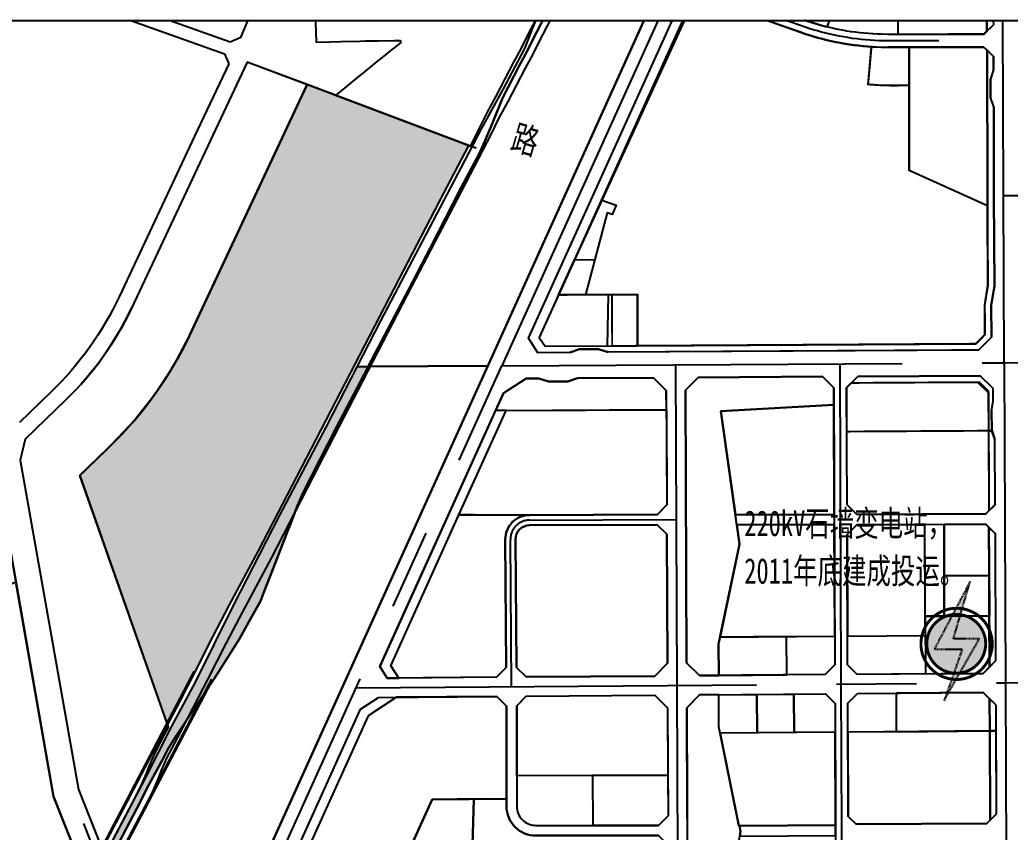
# Model space of a CAD drawing. Header units: inches. Extents: x 10610 to 28805, y 1423 to 10487.
# Drawn here: x 14937 to 16483, y 6149 to 7418 of the extents above; entities that cross this region are included whole.
import ezdxf

# ---------------------------------------------------------------- set-up
doc = ezdxf.new("R2010")
doc.units = ezdxf.units.IN
doc.header["$LTSCALE"] = 10
doc.header["$MEASUREMENT"] = 0
for name, pattern in [('ACAD_ISO05W100', [34, 24, -3, 0.5, -3, 0.5, -3]), ('CENTER', [2, 1.25, -0.25, 0.25, -0.25]), ('DASHED', [0.75, 0.5, -0.25]), ('DASHEDX2', [1.5, 1, -0.5]), ('HIDDENX2', [0.75, 0.5, -0.25])]:
    doc.linetypes.add(name, pattern=pattern)
for name, color, linetype in [('0居住区人口', 7, 'ACAD_ISO05W100'), ('110kV顺源线', 1, 'Continuous'), ('1地块界线', 7, 'DASHEDX2'), ('1轻轨', 7, 'Continuous'), ('1道路中线', 7, 'CENTER'), ('1道路红线', 7, 'Continuous'), ('1道路路名', 7, 'Continuous'), ('B-C2', 220, 'Continuous'), ('B-G12', 102, 'Continuous'), ('B-G22', 122, 'Continuous'), ('B-GE', 80, 'Continuous'), ('B-R21', 51, 'Continuous'), ('B-R22', 21, 'Continuous'), ('B-T1', 175, 'Continuous'), ('B-U', 144, 'Continuous'), ('B-U12', 144, 'Continuous'), ('bo', 1, 'Continuous'), ('Error_Layer', 7, 'Continuous'), ('H-T1', 175, 'Continuous'), ('粘贴', 7, 'Continuous')]:
    doc.layers.add(name, color=color, linetype=linetype)
doc.layers.add('1铁路', color=7, linetype='DASHED', lineweight=9)
doc.styles.add('LY', font='simhei.ttf', dxfattribs={"height": 110})
doc.styles.add('路名', font='simhei.ttf', dxfattribs={"width": 0.8})

# ---------------------------------------------------------------- blocks, each defined once
blk = doc.blocks.new('已建220')
at = {"linetype": 'HIDDENX2'}
blk.add_hatch(color=1, dxfattribs=at).paths.add_polyline_path([(76.1, 348), (-123.7, -29.8), (32.1, -29.8), (-69.1, -317.2), (127.2, 27.8), (-17.4, 27.8)])
h = blk.add_hatch(color=5)
h.paths.add_polyline_path([(127.2, 27.8), (19.1, -162.2, 0.158879), (111, -119.8, 0.009786), (115.6, -115.3, 0.620514), (21.8, 161.8), (-17.4, 27.8)])
h.paths.add_polyline_path([(-14.7, -162.6), (32.1, -29.8), (-123.7, -29.8), (-22.4, 161.7, 0.892238)])
blk.add_lwpolyline([(76.1, 348), (-123.7, -29.8), (32.1, -29.8), (-69.1, -317.2), (127.2, 27.8), (-17.4, 27.8)], close=True, dxfattribs=at)
blk.add_lwpolyline([(141.1, -140.8, 16.3, 16.3, 102.191607), (135.5, -146.2, 16.3, 16.3, 0.009786)], format="xyseb", close=True)
at = {"const_width": 16.3}
blk.add_lwpolyline([(115.6, -115.3, 102.191607), (111, -119.8, 0.009786)], format="xyb", close=True, dxfattribs=at)

msp = doc.modelspace()

# ---------------------------------------------------------------- hatches: boundary and pattern name
at = {"layer": 'H-T1'}
msp.add_hatch(color=8, dxfattribs=at).paths.add_polyline_path([(15528.9, 7013), (15598.9, 7147.3), (15637.8, 7222.1), (15385.6, 7317), (15201.6, 6925.2, -0.091067), (15078.1, 6752.5), (15030.5, 6706.5), (15167.5, 6316.2), (15187, 6353.6), (15210, 6398.6), (15238.2, 6454.1), (15264.3, 6503.9), (15309.5, 6588.6), (15384.1, 6733.3)])
at = {"layer": 'H-T1', "linetype": 'ByBlock'}
msp.add_hatch(color=8, dxfattribs=at).paths.add_polyline_path([(15480.5, 6876.4), (15479.3, 6874.2), (15431.9, 6783), (15379.5, 6680.6), (15370.5, 6659.3), (15358.7, 6629), (15355.3, 6620.3), (15329.8, 6554.4), (15318.6, 6526.6), (15312.4, 6510), (15305.7, 6497.9), (15294.5, 6477.5), (15279.9, 6451.2), (15240.3, 6388.6), (15227.1, 6369), (15180.8, 6299.3), (15167.1, 6277.8), (15163.2, 6268.8), (15135.4, 6218.3), (15125.2, 6196.9), (15085.6, 6121.3), (15076.2, 6103.2), (15071.3, 6115.4), (15076.8, 6126.5), (15132.7, 6233.1), (15173.6, 6313.4), (15210.8, 6383.5), (15270.4, 6503.2), (15342.6, 6644), (15414.8, 6781.8), (15463.6, 6876.3)])

# ---------------------------------------------------------------- linework, layer by layer
at = {"color": 8, "linetype": 'Continuous'}
msp.add_lwpolyline([(15855.5, 6988.7), (15853.6, 6908.7)], dxfattribs=at)
at = {"layer": '0居住区人口', "color": 8}
msp.add_lwpolyline([(16441.7, 7395.7), (16446.7, 7400.7), (16446.7, 7400.7), (16446.7, 7400.7), (16441.7, 7395.7), (16441.7, 7395.7)], close=True, dxfattribs=at)
at = {"layer": '110kV顺源线', "color": 8}
msp.add_line((18880.8, 7416.8), (13834.8, 7416.8), dxfattribs=at)
at = {"layer": '1地块界线', "color": 8, "ltscale": 20, "const_width": 3, "flags": 128}
for points in [[(15291.7, 7352.3), (15649.6, 7217.7)], [(15168.7, 6313), (15030.5, 6706.5)]]:
    msp.add_lwpolyline(points, dxfattribs=at)
msp.add_lwpolyline([(15385.6, 7317), (15201.6, 6925.2, -0.091067), (15078.1, 6752.5), (15030.5, 6706.5)], format="xyb", dxfattribs=at)
at = {"layer": '1轻轨', "color": 8, "ltscale": 200, "flags": 128}
msp.add_lwpolyline([(15764.3, 7416.8), (15760.1, 7408.9), (15752.8, 7394.9), (15734.4, 7358.8), (15725.9, 7342.8), (15698.1, 7289.6), (15684.8, 7264.9), (15672.4, 7239.9), (15665.7, 7227.1), (15618.9, 7137), (15548.9, 7002.6), (15404.1, 6723), (15329.4, 6578.2), (15284.2, 6493.4), (15258.2, 6443.8), (15230, 6388.4), (15207, 6343.3), (15182.9, 6297), (15165.9, 6264.4), (15157.1, 6244), (15152.4, 6231.7), (15144.7, 6214.5), (15134.1, 6192.5), (15094.5, 6116.7)], dxfattribs=at)
at = {"layer": '1道路中线', "color": 8, "ltscale": 50}
for points in [[(15933, 7416.8), (15689.3, 6877.7)], [(16473.7, 6882.4), (16471.6, 7416.8)], [(18372.7, 7156.4), (17372.7, 7149.4), (17133.7, 7147.7), (16842.3, 7145.6), (16472.7, 7143)], [(15689.3, 6877.7), (16473.7, 6882.4), (16473.7, 6882.4)], [(16473.7, 6882.4), (17373.7, 6887.7)], [(16473.7, 6882.4), (16475.7, 6382.3), (16475.7, 6382.3), (16479.6, 5403.1)], [(15210.6, 5818.8), (15689.3, 6877.7)], [(15966.8, 5399.5), (15964.9, 5879.5), (15962.9, 6378.2), (15961, 6879.3)], [(16223.2, 5401.3), (16221.3, 5881.3), (16220.2, 6151.1), (16219.3, 6380.3), (16217.4, 6880.8)], [(15461.7, 6374.2), (16475.7, 6382.3), (17375.7, 6389.5), (17980, 6393.7), (18010.2, 6393.9), (18375.7, 6396.4)], [(15552.5, 5255.5), (15467.2, 5396), (15467.2, 5396), (15110.6, 5983.4), (15108.8, 5986.4), (15107.1, 5989.5), (15105.4, 5992.5), (15103.8, 5995.6), (15102.2, 5998.7), (15100.7, 6001.9), (15099.3, 6005), (15097.9, 6008.2), (15095.7, 6013.3), (15036.5, 6162.3)]]:
    msp.add_lwpolyline(points, dxfattribs=at)
at = {"layer": '1道路中线', "color": 8, "ltscale": 50, "flags": 128}
msp.add_lwpolyline([(18371.7, 7396.4), (17371.7, 7389.4), (16861.6, 7386.2), (16471.8, 7385.7), (16292.1, 7385.5), (16285.2, 7385.6), (16278.2, 7385.7), (16271.2, 7386), (16264.2, 7386.5), (16257.3, 7387), (16250.3, 7387.7), (16243.4, 7388.4), (16236.5, 7389.3), (16229.6, 7390.4), (16222.7, 7391.5), (16215.8, 7392.8), (16209, 7394.2), (16202.1, 7395.7), (16195.4, 7397.3), (16188.6, 7399), (16181.9, 7400.9), (16175.2, 7402.8), (16168.5, 7404.9), (16158.7, 7408.3), (16134.4, 7416.8)], dxfattribs=at)
at = {"layer": '1道路中线', "color": 8, "ltscale": 50}
msp.add_lwpolyline([(15704.3, 6376.1), (15702.7, 6606.3, -0.415109), (15732.5, 6636.5), (15961.9, 6637.4)], format="xyb", dxfattribs=at)
at = {"layer": '1道路红线', "color": 8}
for p, q in [((15111.8, 7416.8), (15256.4, 7365.1)), ((15264.9, 7383.3), (15171.2, 7416.8)), ((15693.2, 6934.8), (15911.1, 7416.8)), ((15730.7, 6920.6), (15955, 7416.8)), ((16155.4, 7398.8), (16104.3, 7416.8)), ((16456.7, 7410.7), (16441.7, 7395.7)), ((16456.7, 7410.7), (16441.7, 7395.7)), ((16456.6, 7416.8), (16456.7, 7410.7)), ((16441.7, 7395.7), (16386.5, 7395.6)), ((15282, 7390.4), (15264.9, 7383.3)), ((15256.4, 7365.1), (15262.8, 7349.6)), ((16441.8, 7375.7), (16386.5, 7375.6)), ((16441.8, 7375.7), (16456.9, 7360.7)), ((16441.8, 7375.7), (16456.9, 7360.7)), ((16456.9, 7340.7), (16456.9, 7360.7)), ((16456.9, 7340.7), (16456.9, 7360.7)), ((16456.9, 7340.7), (16452, 7325.7)), ((16456.9, 7340.7), (16452, 7325.7)), ((16452.1, 7295.7), (16452, 7325.7)), ((16452.1, 7295.7), (16452, 7325.7)), ((16452.1, 7295.7), (16457.2, 7280.7)), ((16452.1, 7295.7), (16457.2, 7280.7)), ((16457.7, 7142.9), (16457.2, 7280.7)), ((16457.7, 7142.9), (16457.2, 7280.7)), ((16458.3, 7002.3), (16457.7, 7142.9)), ((16458.3, 7002.3), (16457.7, 7142.9)), ((16453.4, 6972.2), (16458.3, 7002.3)), ((16453.4, 6972.2), (16458.3, 7002.3)), ((16453.6, 6922.2), (16453.4, 6972.2)), ((16453.6, 6922.2), (16453.4, 6972.2)), ((15213.7, 5874.3), (15693.2, 6934.8)), ((15745.4, 6898), (15730.7, 6920.6)), ((16453.6, 6922.2), (16433.7, 6902.1)), ((16453.6, 6922.2), (16433.7, 6902.1)), ((15795.4, 6898.3), (15745.4, 6898)), ((15795.4, 6898.3), (15810.3, 6903.4)), ((15810.3, 6903.4), (15840.3, 6903.6)), ((15840.3, 6903.6), (15855.4, 6898.7)), ((16433.7, 6902.1), (15855.4, 6898.7)), ((15691.9, 6835), (15727.2, 6857.9)), ((15691.9, 6835), (15727.2, 6857.9)), ((15727.2, 6857.9), (15747.2, 6858)), ((15727.2, 6857.9), (15747.2, 6858)), ((15747.2, 6858), (15762.3, 6853.1)), ((15747.2, 6858), (15762.3, 6853.1)), ((15762.3, 6853.1), (15792.3, 6853.3)), ((15762.3, 6853.1), (15792.3, 6853.3)), ((15792.3, 6853.3), (15807.2, 6858.4)), ((15792.3, 6853.3), (15807.2, 6858.4)), ((15807.2, 6858.4), (15926, 6859.1)), ((15807.2, 6858.4), (15926, 6859.1)), ((15926, 6859.1), (15946.1, 6839.2)), ((15926, 6859.1), (15946.1, 6839.2)), ((15976.1, 6839.4), (15996, 6859.5)), ((15976.1, 6839.4), (15996, 6859.5)), ((15996, 6859.5), (16189.9, 6860.7)), ((15996, 6859.5), (16189.9, 6860.7)), ((16189.9, 6860.7), (16207.5, 6843.3)), ((16189.9, 6860.7), (16207.5, 6843.3)), ((16227.5, 6843.4), (16244.9, 6861)), ((16244.9, 6861), (16436.3, 6862.1)), ((16436.3, 6862.1), (16244.9, 6861)), ((16456.4, 6842.3), (16436.3, 6862.1)), ((15498.8, 6407.7), (15691.9, 6835)), ((15498.8, 6407.7), (15691.9, 6835)), ((15946.1, 6839.2), (15946.8, 6660.1)), ((15977.8, 6413.3), (15976.1, 6839.4)), ((15977.8, 6413.3), (15976.1, 6839.4)), ((16207.5, 6843.3), (16209.2, 6410.2)), ((16207.5, 6843.3), (16209.2, 6410.2)), ((16228.2, 6660.4), (16227.5, 6843.4)), ((16456.5, 6822.3), (16456.4, 6842.3)), ((15008.7, 6824.4), (14945.1, 6763)), ((16454, 6807.2), (16456.5, 6822.3)), ((16454, 6807.2), (16454.2, 6777.2)), ((16454.2, 6777.2), (16454, 6807.2)), ((16454.2, 6777.2), (16459.2, 6762.3)), ((14945.1, 6763), (14937.4, 6730.3)), ((16459.6, 6660.9), (16459.2, 6762.3)), ((14903.7, 6690.7), (14989.4, 6204.5)), ((15932.1, 6645.3), (15947, 6660.3)), ((16243.4, 6645.3), (16228.2, 6660.4)), ((16444.8, 6646.1), (16459.8, 6661.1)), ((16243.4, 6645.3), (16444.8, 6646.1)), ((16243.5, 6629.3), (16228.6, 6614.2)), ((16243.5, 6629.3), (16444.9, 6630.1)), ((16444.9, 6630.1), (16460, 6615.1)), ((15947, 6614.4), (15947.8, 6413.1)), ((16229.2, 6410.3), (16228.6, 6614.2)), ((16460.6, 6417.2), (16460, 6615.1)), ((16440.7, 6397), (16460.6, 6417.2)), ((15510.5, 6389.6), (15498.8, 6407.7)), ((15510.5, 6389.6), (15498.8, 6407.7)), ((15727.2, 6391.4), (15712.1, 6406.3)), ((15947.8, 6413.1), (15927.9, 6392.9)), ((15947.8, 6413.1), (15927.9, 6392.9)), ((15997.9, 6393.5), (15977.8, 6413.3)), ((15997.9, 6393.5), (15977.8, 6413.3)), ((16209.2, 6410.2), (16194.3, 6395.1)), ((16209.2, 6410.2), (16194.3, 6395.1)), ((16244.3, 6395.5), (16229.2, 6410.3)), ((15681.2, 6391), (15510.5, 6389.6)), ((15927.9, 6392.9), (15727.2, 6391.4)), ((16194.3, 6395.1), (15997.9, 6393.5)), ((16194.3, 6395.1), (15997.9, 6393.5)), ((16440.7, 6397), (16244.3, 6395.5)), ((15468.7, 6341.1), (15496.9, 6359.5)), ((15496.9, 6359.5), (15681.4, 6361)), ((15727.5, 6361.3), (15712.5, 6346.1)), ((15727.5, 6361.3), (15928, 6362.9)), ((15928, 6362.9), (15948.1, 6343.1)), ((15978.1, 6343.3), (15998, 6363.5)), ((15978.1, 6343.3), (15998, 6363.5)), ((15998, 6363.5), (16194.4, 6365.1)), ((15998, 6363.5), (16194.4, 6365.1)), ((16194.4, 6365.1), (16209.5, 6350.2)), ((16194.4, 6365.1), (16209.5, 6350.2)), ((16229.5, 6350.3), (16244.4, 6365.5)), ((16229.5, 6350.3), (16244.4, 6365.5)), ((16244.4, 6365.5), (16440.8, 6367)), ((16244.4, 6365.5), (16440.8, 6367)), ((16460.9, 6347.2), (16440.8, 6367)), ((16460.9, 6347.2), (16440.8, 6367)), ((15328.4, 6030.9), (15468.7, 6341.1)), ((15948.1, 6343.1), (15948.8, 6174.5)), ((15978.8, 6174.4), (15978.1, 6343.3)), ((15979.8, 5914.6), (15978.1, 6343.3)), ((16209.5, 6350.2), (16210.2, 6173.5)), ((16209.5, 6350.2), (16211.2, 5911.2)), ((16230.2, 6173.6), (16229.5, 6350.3)), ((16230.2, 6173.6), (16229.5, 6350.3)), ((16461.5, 6177.8), (16460.9, 6347.2)), ((16461.5, 6177.8), (16460.9, 6347.2)), ((14989.4, 6204.5), (15040.2, 6076.6)), ((15933.8, 6159.5), (15948.8, 6174.5)), ((16242.7, 6161.2), (16230.2, 6173.6)), ((16242.7, 6161.2), (16230.2, 6173.6)), ((16446.6, 6162.7), (16461.5, 6177.8)), ((16446.6, 6162.7), (16461.5, 6177.8)), ((16446.6, 6162.7), (16242.7, 6161.2)), ((16446.6, 6162.7), (16242.7, 6161.2))]:
    msp.add_line(p, q, dxfattribs=at)
for points in [[(15282, 7390.4), (15292.6, 7416.8)], [(16292.1, 7395.5), (16282, 7395.6), (16275.2, 7395.9), (16268.4, 7396.2), (16261.6, 7396.7), (16254.9, 7397.2), (16248.1, 7398), (16241.3, 7398.8), (16234.6, 7399.7), (16227.9, 7400.8), (16221.2, 7401.9), (16214.5, 7403.2), (16207.8, 7404.6), (16201.2, 7406.1), (16194.6, 7407.8), (16188, 7409.5), (16181.5, 7411.4), (16174.9, 7413.4), (16168.5, 7415.5), (16162, 7417.7)], [(16155.4, 7398.8), (16162.2, 7396.5), (16169, 7394.3), (16175.8, 7392.2), (16182.7, 7390.3), (16189.6, 7388.4), (16196.5, 7386.7), (16203.5, 7385.1), (16210.5, 7383.6), (16217.6, 7382.3), (16224.6, 7381), (16231.7, 7379.9), (16238.8, 7378.9), (16245.9, 7378.1), (16253, 7377.3), (16260.1, 7376.7), (16267.2, 7376.2), (16274.4, 7375.9), (16281.5, 7375.6), (16292.1, 7375.5)], [(16441.7, 7395.7), (16386.5, 7395.6), (16292.1, 7395.5)], [(16441.8, 7375.7), (16386.5, 7375.6), (16292.1, 7375.5)], [(15932, 6629.3), (15947, 6614.4)], [(15696.1, 6406.1), (15681.2, 6391)], [(15696.5, 6346), (15681.4, 6361)], [(15948.1, 6343.1), (15948.8, 6174.5)]]:
    msp.add_lwpolyline(points, dxfattribs=at)
for points in [[(15262.8, 7349.6), (15228.7, 7277), (15209.6, 7236.3), (15092.4, 6986.6, -0.091067), (14984.7, 6836), (14936, 6789)], [(14937.4, 6730.3), (15028.1, 6215.4), (15106.1, 6019, 0.041823), (15119.9, 5991.4), (15191.6, 5873.3)], [(15696.1, 6406.1), (15694.7, 6606.2, -0.415109), (15732.5, 6644.5), (15932.1, 6645.3)], [(15712.1, 6406.3), (15710.7, 6606.4, -0.415109), (15732.6, 6628.5), (15932, 6629.3)], [(15696.5, 6346.1), (15696.5, 6189.5, 0.414214), (15742.5, 6143.5), (15933.7, 6143.5)], [(15712.5, 6346.1), (15712.5, 6189.5, 0.414214), (15742.5, 6159.5), (15933.8, 6159.5)]]:
    msp.add_lwpolyline(points, format="xyb", dxfattribs=at)
msp.add_arc((14669.8, 7175), 487.5, 314.0261, 334.8398, dxfattribs=at)
at = {"layer": '1铁路', "color": 8, "linetype": 'Continuous', "const_width": 5}
for points in [[(14132.9, 4314.6), (14254.8, 4550.9), (14254.8, 4550.9), (14430.7, 4890.2), (14489.3, 5003.2), (14669.5, 5340.3), (14725.4, 5458.4), (14894.7, 5798.4), (14925.4, 5858.5), (15010.3, 6019.9), (15101.3, 6192.9), (15126.2, 6240.5), (15209.6, 6400.1)], [(14132.9, 4314.6), (14254.8, 4550.9), (14254.8, 4550.9), (14430.7, 4890.2), (14489.3, 5003.2), (14669.5, 5340.3), (14725.4, 5458.4), (14894.7, 5798.4), (14925.4, 5858.5), (15010.3, 6019.9), (15101.3, 6192.9), (15126.2, 6240.5), (15209.6, 6400.1)], [(14132.9, 4314.6), (14254.8, 4550.9), (14254.8, 4550.9), (14430.7, 4890.2), (14489.3, 5003.2), (14669.5, 5340.3), (14725.4, 5458.4), (14894.7, 5798.4), (14925.4, 5858.5), (15010.3, 6019.9), (15101.3, 6192.9), (15126.2, 6240.5), (15209.6, 6400.1)], [(14132.9, 4314.6), (14254.8, 4550.9), (14254.8, 4550.9), (14430.7, 4890.2), (14489.3, 5003.2), (14669.5, 5340.3), (14725.4, 5458.4), (14894.7, 5798.4), (14925.4, 5858.5), (15010.3, 6019.9), (15101.3, 6192.9), (15126.2, 6240.5), (15209.6, 6400.1)], [(15237, 6387.7), (15152.7, 6226.6), (15127.8, 6178.9), (15036.8, 6006), (14952, 5844.7), (14921.4, 5784.8), (14808, 5562.8), (14695.8, 5326), (14574.7, 5102.4), (14457.3, 4876.4), (14353.7, 4677), (14316.8, 4605.5), (14197.6, 4374.4), (14159.6, 4300.8)], [(15237, 6387.7), (15152.7, 6226.6), (15127.8, 6178.9), (15036.8, 6006), (14952, 5844.7), (14921.4, 5784.8), (14808, 5562.8), (14695.8, 5326), (14574.7, 5102.4), (14457.3, 4876.4), (14353.7, 4677), (14316.8, 4605.5), (14197.6, 4374.4), (14159.6, 4300.8)], [(15237, 6387.7), (15152.7, 6226.6), (15127.8, 6178.9), (15036.8, 6006), (14952, 5844.7), (14921.4, 5784.8), (14808, 5562.8), (14695.8, 5326), (14574.7, 5102.4), (14457.3, 4876.4), (14353.7, 4677), (14316.8, 4605.5), (14197.6, 4374.4), (14159.6, 4300.8)], [(15237, 6387.7), (15152.7, 6226.6), (15127.8, 6178.9), (15036.8, 6006), (14952, 5844.7), (14921.4, 5784.8), (14808, 5562.8), (14695.8, 5326), (14574.7, 5102.4), (14457.3, 4876.4), (14353.7, 4677), (14316.8, 4605.5), (14197.6, 4374.4), (14159.6, 4300.8)]]:
    msp.add_lwpolyline(points, dxfattribs=at)
at = {"layer": 'B-C2', "color": 8}
msp.add_lwpolyline([(15696.5, 6346), (15681.4, 6360.9), (15524.7, 6359.7), (15480.5, 6330.9), (15342.1, 6024.7), (15287.9, 5904.8), (15346.2, 5905.2), (15346.2, 5900.2), (15445.2, 5900.9), (15580.5, 6200.2), (15696.5, 6201.1)], close=True, dxfattribs=at)
at = {"layer": 'B-G12', "color": 8}
for points in [[(15973.8, 7416.8), (15802.6, 7043.3), (15747.7, 6921.9), (15756.7, 6908.1), (15861.6, 6908.7), (16429.5, 6912.1), (16443.6, 6926.3), (16443.4, 6973), (16448.3, 7003), (16447.8, 7127.7), (16447.7, 7142.9), (16446.8, 7370.7), (16456.9, 7360.7), (16456.9, 7340.7), (16452, 7325.7), (16452.1, 7295.7), (16457.2, 7280.7), (16457.7, 7142.9), (16458.3, 7002.3), (16453.4, 6972.2), (16453.6, 6922.2), (16433.7, 6902.1), (16391.5, 6901.9), (15855.4, 6898.7), (15840.3, 6903.6), (15810.3, 6903.4), (15795.4, 6898.3), (15745.4, 6898), (15730.7, 6920.6), (15955, 7416.8)], [(16456.6, 7416.8), (16456.7, 7410.7), (16446.7, 7400.7), (16446.6, 7416.8)]]:
    msp.add_lwpolyline(points, dxfattribs=at)
msp.add_lwpolyline([(15030.5, 6706.5), (15078.1, 6752.5, 0.091067), (15201.6, 6925.2), (15385.6, 7317), (15291.7, 7352.3), (15111.1, 6967.7, -0.091067), (15008.7, 6824.4), (14945.1, 6763), (14937.4, 6730.3), (15028.1, 6215.4), (15069.3, 6111.7), (15076.7, 6125.9), (15116.2, 6201.4), (15126.6, 6222.9), (15133.9, 6239.4), (15138.6, 6251.5), (15147.8, 6273), (15165.1, 6306.3), (15168.7, 6313)], format="xyb", close=True, dxfattribs=at)
for points in [[(15946.1, 6839.2), (15926, 6859.1), (15807.2, 6858.4), (15792.3, 6853.3), (15762.3, 6853.1), (15747.2, 6858), (15727.2, 6857.9), (15691.9, 6835), (15679.6, 6807.6), (15946.2, 6809.2)], [(16031.4, 6806.6), (16207.6, 6816.5), (16207.5, 6843.3), (16189.9, 6860.7), (15996, 6859.5), (15976.1, 6839.4), (15977.8, 6413.3), (15997.9, 6393.5), (16027.9, 6393.7), (16027.7, 6443.3), (16060.5, 6598.8)], [(16235, 6850.9), (16432.2, 6852.1), (16448.9, 6835.6), (16449.2, 6776.2), (16454.5, 6776.2), (16454.2, 6777.2), (16454, 6807.2), (16456.5, 6822.3), (16456.4, 6842.3), (16436.3, 6862.1), (16244.9, 6861)], [(15615.5, 6629.6), (15622.3, 6644.6), (15696.1, 6807.7), (15679.6, 6807.6), (15498.8, 6407.7), (15510.5, 6389.6), (15528.3, 6389.8), (15515.8, 6409)], [(16449.7, 6650.9), (16459.6, 6660.9), (16459.2, 6762.3), (16454.5, 6776.2), (16449.2, 6776.2)], [(16056.3, 6629.1), (16054, 6645.2), (16208.3, 6645.3), (16208.4, 6629.3)], [(16450.6, 6407), (16450.6, 6407), (16450.6, 6407), (16460.6, 6417.2), (16460, 6615.1), (16449.8, 6625.2), (16450.6, 6421.3), (16450.6, 6407)], [(15524.7, 6359.7), (15480.5, 6330.9), (15342.1, 6024.7), (15287.9, 5904.8), (15274.3, 5874.7), (15257.8, 5874.5), (15328.4, 6030.9), (15468.7, 6341.1), (15496.9, 6359.5)], [(16062, 6150.6), (16060.4, 6158.6), (16059.4, 6158.6), (16028.2, 6313.5), (16028, 6363.7), (15998, 6363.5), (15978.1, 6343.3), (15979.8, 5914.6), (15999.9, 5894.8), (16029.9, 5895), (16029.7, 5925.4)], [(16460.9, 6347.2), (16450.8, 6357.1), (16451, 6307.1), (16461, 6307.2)], [(16461, 6307.2), (16451, 6307.1), (16451.6, 6167.7), (16461.5, 6177.8)], [(16210.2, 6159.7), (16060.4, 6158.6), (16062, 6150.6), (16060.9, 6142.6), (16210.3, 6143.7)]]:
    msp.add_lwpolyline(points, close=True, dxfattribs=at)
at = {"layer": 'B-G22', "color": 8}
for points in [[(15911.1, 7416.8), (15667.3, 6877.5), (15480.5, 6876.4), (15543.3, 6996.2), (15578.1, 7062.4), (15612.3, 7129.5), (15621.6, 7148.6), (15649.6, 7200.8), (15656.4, 7214.8), (15662.8, 7228.8), (15674, 7255.5), (15690.2, 7295.9), (15717.1, 7347.5), (15725.5, 7363.4), (15743.9, 7399.5), (15751.2, 7413.6), (15752.9, 7416.8)], [(15085.6, 6121.3), (15125.2, 6196.9), (15135.4, 6218.3), (15163.2, 6268.8), (15167.1, 6277.8), (15180.8, 6299.3), (15227.1, 6369), (15240.3, 6388.6), (15279.9, 6451.2), (15294.5, 6477.5), (15305.7, 6497.9), (15312.4, 6510), (15318.6, 6526.6), (15329.8, 6554.4), (15355.3, 6620.3), (15358.7, 6629), (15370.5, 6659.3), (15379.5, 6680.6), (15431.9, 6783), (15479.3, 6874.2), (15480.5, 6876.4), (15667.3, 6877.5), (15213.7, 5874.3)]]:
    msp.add_lwpolyline(points, dxfattribs=at)
at = {"layer": 'B-GE', "color": 8}
msp.add_lwpolyline([(15398.5, 7416.8), (15399, 7396.1), (15399.2, 7387.1), (15399.4, 7383.6), (15421.3, 7384), (15437.9, 7384.4), (15467.7, 7385), (15476.5, 7385.2), (15496.9, 7385.4), (15521.1, 7385.8), (15530.8, 7386.1), (15531.8, 7382.8), (15522.6, 7375.7), (15517.6, 7372), (15514.3, 7369.3), (15502.9, 7359.9), (15493.6, 7352.4), (15472.1, 7334.9), (15468.3, 7331.8), (15453.7, 7319.9), (15444, 7312), (15432.5, 7302.6), (15429.7, 7300.4), (15637.8, 7222.1), (15640.1, 7221.1), (15648, 7236.3), (15654.5, 7248.9), (15667, 7274.1), (15680.5, 7299), (15708.2, 7352.1), (15716.7, 7368), (15735, 7404), (15741.6, 7416.8)], dxfattribs=at)
for points in [[(14990.9, 5959.5), (15044.9, 6064.7), (14989.4, 6204.5), (14903.7, 6690.7), (14881.4, 6698), (14595.6, 6421.7), (14596.7, 6421, -0.180931), (14643.6, 6353.7), (14656, 6304.9), (14693.6, 6278.2, -0.373301), (14786.1, 5896.1), (14571.5, 5480.7), (14707.2, 5402.3), (14790.7, 5569.7)], [(14989.4, 6204.5), (14930.3, 6539.8), (14616.4, 6403.8, -0.123646), (14643.6, 6353.7), (14656, 6304.9), (14693.6, 6278.2, -0.373301), (14786.1, 5896.1), (14571.5, 5480.7), (14707.2, 5402.3), (14790.7, 5569.7), (14990.9, 5959.5), (15044.9, 6064.7)]]:
    msp.add_lwpolyline(points, format="xyb", close=True, dxfattribs=at)
at = {"layer": 'B-R21', "color": 8}
for points in [[(15973.8, 7416.8), (15845.3, 7136.4), (15867.6, 7128.6), (15861.6, 7113.9), (15853.6, 7116.9), (15819.7, 6988.4), (15901.3, 6988.9), (15901, 6908.9), (16429.5, 6912.1), (16443.6, 6926.3), (16443.4, 6973), (16448.3, 7003), (16447.8, 7127.7), (16325.4, 7183), (16325.4, 7316), (16310.3, 7315.6), (16302.1, 7315.5), (16293.9, 7315.6), (16285.7, 7315.9), (16277.5, 7316.2), (16269.4, 7316.8), (16261.2, 7317.4), (16266.5, 7376.3), (16260.1, 7376.7), (16253, 7377.3), (16245.9, 7378.1), (16238.8, 7378.9), (16231.7, 7379.9), (16224.6, 7381), (16217.6, 7382.3), (16210.5, 7383.6), (16203.5, 7385.1), (16196.5, 7386.7), (16189.6, 7388.4), (16182.7, 7390.3), (16175.8, 7392.2), (16165.6, 7395.4), (16104.6, 7416.8)], [(16164.9, 7416.8), (16197.1, 7407.1), (16200.9, 7416.8)], [(16307.6, 7416.8), (16307.6, 7395.5), (16441.7, 7395.7), (16446.7, 7400.7), (16446.6, 7416.8)], [(15615.5, 6629.6), (15615.5, 6629.6), (15696.1, 6807.7)], [(15515.8, 6409), (15615.5, 6629.6)], [(15515.8, 6409), (15528.3, 6389.8)]]:
    msp.add_lwpolyline(points, dxfattribs=at)
for points in [[(15777.8, 6988.4), (15747.7, 6921.9), (15756.7, 6908.1), (15901, 6908.9), (15901.3, 6988.9), (15819.7, 6988.4)], [(16243.4, 6645.3), (16228.2, 6660.4), (16227.5, 6843.4), (16235, 6850.9), (16432.2, 6852.1), (16448.9, 6835.6), (16449.7, 6650.9), (16444.8, 6646.1)], [(15622.3, 6644.6), (15696.1, 6807.7), (15946.2, 6808.8), (15947, 6660.3), (15932.1, 6645.3), (15732.5, 6644.5), (15646.7, 6644.6)], [(16208.3, 6645.3), (16207.6, 6816.5), (16031.4, 6806.6), (16054, 6645.2)], [(16030, 6453.7), (16209, 6455.2), (16208.4, 6629.3), (16056.3, 6629.1), (16060.5, 6598.8), (16058.9, 6591.1)], [(16349.7, 6629.8), (16243.5, 6629.3), (16228.6, 6614.2), (16229.1, 6455.3), (16350.6, 6456.4), (16350.3, 6486.3), (16350.1, 6531.5)], [(16210.2, 6159.7), (16209.6, 6305.2), (16030.2, 6303.7), (16059.4, 6158.6)], [(15658.3, 6200.8), (15580.5, 6200.2), (15445.2, 5900.9), (15638.3, 5902.2), (15638.5, 5951.1), (15645.6, 6200.7)]]:
    msp.add_lwpolyline(points, close=True, dxfattribs=at)
for points in [[(15515.8, 6409), (15622.3, 6644.6), (15732.5, 6644.5, 0.415109), (15694.7, 6606.2), (15696.1, 6406.1), (15681.2, 6391), (15528.3, 6389.8)], [(15696.5, 6189.5), (15696.5, 6201.1), (15645.6, 6200.7), (15638.5, 5951.1), (15638.3, 5902.2), (15939.8, 5904.3), (15949.8, 5914.4), (15948.7, 6128.6), (15933.7, 6143.5), (15742.5, 6143.5, -0.414214)]]:
    msp.add_lwpolyline(points, format="xyb", close=True, dxfattribs=at)
at = {"layer": 'B-R22', "color": 8}
msp.add_lwpolyline([(16307.6, 7416.8), (16307.6, 7395.5), (16292.1, 7395.5), (16282, 7395.6), (16275.2, 7395.9), (16268.4, 7396.2), (16261.6, 7396.7), (16254.9, 7397.2), (16248.1, 7398), (16241.3, 7398.8), (16234.6, 7399.7), (16227.9, 7400.8), (16221.2, 7401.9), (16214.5, 7403.2), (16207.8, 7404.6), (16201.2, 7406.1), (16197.1, 7407.2), (16200.9, 7416.8)], dxfattribs=at)
for points in [[(16325.4, 7375.5), (16325.4, 7316), (16310.3, 7315.6), (16302.1, 7315.5), (16293.9, 7315.6), (16285.7, 7315.9), (16277.5, 7316.2), (16269.4, 7316.8), (16261.2, 7317.4), (16266.5, 7376.3), (16267.2, 7376.2), (16274.4, 7375.9), (16281.5, 7375.6), (16292.1, 7375.5)], [(16441.8, 7375.7), (16446.8, 7370.7), (16447.7, 7142.9), (16447.8, 7127.7), (16325.4, 7183), (16325.4, 7316), (16325.4, 7375.5), (16386.5, 7375.6)], [(16030, 6453.7), (16027.7, 6443.3), (16027.9, 6393.7), (16134, 6394.6), (16133.6, 6454.6)], [(16134, 6394.6), (16133.6, 6454.6), (16209, 6455.2), (16209.2, 6410.2), (16194.3, 6395.1)], [(16229.2, 6410.3), (16229.1, 6455.3), (16350.6, 6456.3), (16351, 6396.3), (16244.3, 6395.5)], [(15712.5, 6237.2), (15712.5, 6346.1), (15727.4, 6361.3), (15928, 6362.9), (15948.1, 6343.1), (15948.5, 6238.2)], [(16030.2, 6303.7), (16028.2, 6313.5), (16028, 6363.7), (16087.4, 6364.2), (16087.9, 6304.2)], [(16145.1, 6364.7), (16145.6, 6304.7), (16087.9, 6304.2), (16087.4, 6364.2)], [(16145.1, 6364.7), (16194.4, 6365.1), (16209.5, 6350.2), (16209.6, 6305.2), (16145.6, 6304.7)], [(16244.4, 6365.5), (16304.8, 6365.9), (16305.1, 6305.9), (16229.6, 6305.3), (16229.5, 6350.3)], [(16451, 6307.1), (16450.8, 6357.1), (16440.8, 6367), (16304.8, 6365.9), (16305.1, 6305.9)], [(15948.5, 6238.2), (15948.8, 6174.5), (15933.8, 6159.5), (15832, 6159.4), (15831.6, 6237.7)]]:
    msp.add_lwpolyline(points, close=True, dxfattribs=at)
for points in [[(15947, 6614.4), (15932, 6629.3), (15732.6, 6628.5, 0.415109), (15710.7, 6606.4), (15712.1, 6406.3), (15727.2, 6391.4), (15927.9, 6392.9), (15947.8, 6413.1)], [(15831.6, 6237.7), (15712.5, 6237.2), (15712.5, 6189.5, 0.414214), (15742.5, 6159.5), (15832, 6159.5)]]:
    msp.add_lwpolyline(points, format="xyb", close=True, dxfattribs=at)
at = {"layer": 'B-T1', "color": 8}
for points in [[(15752.9, 7416.8), (15751.2, 7413.6), (15743.9, 7399.5), (15725.5, 7363.4), (15717.1, 7347.5), (15690.2, 7295.9), (15674, 7255.5), (15662.8, 7228.8), (15656.4, 7214.8), (15649.6, 7200.8), (15621.6, 7148.6), (15612.3, 7129.5), (15578.1, 7062.4), (15543.3, 6996.2), (15480.5, 6876.4), (15463.6, 6876.3), (15500.5, 6947.8), (15625.6, 7186.9), (15657.6, 7247.9), (15691.1, 7309.6), (15725.3, 7373.7), (15738, 7406.6), (15742.4, 7416.8)], [(15076.8, 6126.5), (15132.7, 6233.1), (15173.6, 6313.4), (15210.8, 6383.5), (15270.4, 6503.2), (15342.6, 6644), (15414.8, 6781.8), (15463.6, 6876.3), (15480.5, 6876.4), (15479.3, 6874.2), (15431.9, 6783), (15379.5, 6680.6), (15370.5, 6659.3), (15358.7, 6629), (15355.3, 6620.3), (15329.8, 6554.4), (15318.6, 6526.6), (15312.4, 6510), (15305.7, 6497.9), (15294.5, 6477.5), (15279.9, 6451.2), (15240.3, 6388.6), (15227.1, 6369), (15180.8, 6299.3), (15167.1, 6277.8), (15163.2, 6268.8), (15135.4, 6218.3), (15125.2, 6196.9), (15085.6, 6121.3)]]:
    msp.add_lwpolyline(points, dxfattribs=at)
msp.add_lwpolyline([(15528.9, 7013), (15598.9, 7147.3), (15637.8, 7222.1), (15385.6, 7317), (15201.6, 6925.2, -0.091067), (15078.1, 6752.5), (15030.5, 6706.5), (15167.5, 6316.2), (15187, 6353.6), (15210, 6398.6), (15238.2, 6454.1), (15264.3, 6503.9), (15309.5, 6588.6), (15384.1, 6733.3)], format="xyb", close=True, dxfattribs=at)
at = {"layer": 'B-U', "color": 8}
msp.add_lwpolyline([(16350.3, 6486.3), (16349.7, 6629.7), (16444.9, 6630.1), (16449.8, 6625.2), (16450, 6566.9), (16450.6, 6487.1)], close=True, dxfattribs=at)
at = {"layer": 'B-U12', "color": 8}
msp.add_lwpolyline([(16450.3, 6487.1), (16350.3, 6486.3), (16351, 6396.3), (16440.7, 6397), (16450.6, 6407.1)], close=True, dxfattribs=at)
at = {"layer": 'bo', "color": 8, "const_width": 3, "flags": 128}
for points in [[(16104.3, 7416.8), (16155.4, 7398.8), (16155.4, 7398.8), (16162.2, 7396.5), (16162.2, 7396.5), (16169, 7394.3), (16169, 7394.3), (16175.8, 7392.2), (16175.8, 7392.2), (16182.7, 7390.3), (16182.7, 7390.3), (16189.6, 7388.4), (16189.6, 7388.4), (16196.5, 7386.7), (16196.5, 7386.7), (16203.5, 7385.1), (16203.5, 7385.1), (16210.5, 7383.6), (16210.5, 7383.6), (16217.6, 7382.3), (16217.6, 7382.3), (16224.6, 7381), (16224.6, 7381), (16231.7, 7379.9), (16231.7, 7379.9), (16238.8, 7378.9), (16238.8, 7378.9), (16245.9, 7378.1), (16245.9, 7378.1), (16253, 7377.3), (16253, 7377.3), (16260.1, 7376.7), (16260.1, 7376.7), (16266.5, 7376.3), (16266.5, 7376.3), (16261.2, 7317.4), (16261.2, 7317.4), (16269.4, 7316.8), (16269.4, 7316.8), (16277.5, 7316.2), (16277.5, 7316.2), (16285.7, 7315.9), (16285.7, 7315.9), (16293.9, 7315.6), (16293.9, 7315.6), (16302.1, 7315.5), (16302.1, 7315.5), (16310.3, 7315.6), (16310.3, 7315.6), (16325.4, 7316), (16325.4, 7316), (16325.4, 7183), (16325.4, 7183), (16447.8, 7127.7), (16447.8, 7127.7), (16448.3, 7003), (16448.3, 7003), (16443.4, 6973), (16443.4, 6973), (16443.6, 6926.3), (16443.6, 6926.3), (16429.5, 6912.1), (16429.5, 6912.1), (15861.6, 6908.7), (15861.6, 6908.7), (15861.1, 6988.9), (15861.1, 6988.9), (15777.8, 6988.4), (15777.8, 6988.4), (15971.4, 7416.8)], [(16307.6, 7416.8), (16307.6, 7395.5), (16441.7, 7395.7), (16446.7, 7400.7), (16446.6, 7416.8)]]:
    msp.add_lwpolyline(points, dxfattribs=at)
msp.add_lwpolyline([(16164.5, 7416.8, 0.021816), (16197.1, 7407.1), (16200.9, 7416.8)], format="xyb", dxfattribs=at)
msp.add_lwpolyline([(16227.8, 6774.9), (16227.5, 6843.4), (16235, 6850.9), (16434.8, 6852.1), (16448.9, 6838.2), (16449.2, 6776.2)], close=True, dxfattribs=at)
at = {"layer": 'Error_Layer', "color": 8}
for points in [[(15398.5, 7416.8), (15399, 7396.1), (15399.2, 7387.1), (15399.4, 7383.6), (15421.3, 7384), (15437.9, 7384.4), (15467.7, 7385), (15476.5, 7385.2), (15496.9, 7385.4), (15521.1, 7385.8), (15530.8, 7386.1), (15531.8, 7382.8), (15522.6, 7375.7), (15517.6, 7372), (15514.3, 7369.3), (15502.9, 7359.9), (15493.6, 7352.4), (15472.1, 7334.9), (15468.3, 7331.8), (15453.7, 7319.9), (15444, 7312), (15432.5, 7302.6), (15429.7, 7300.4), (15637.8, 7222.1), (15640.1, 7221.1), (15648, 7236.3), (15654.5, 7248.9), (15667, 7274.1), (15680.5, 7299), (15708.2, 7352.1), (15716.7, 7368), (15735, 7404), (15741.6, 7416.8)], [(15752.9, 7416.8), (15751.2, 7413.6), (15743.9, 7399.5), (15725.5, 7363.4), (15717.1, 7347.5), (15690.2, 7295.9), (15674, 7255.5), (15662.8, 7228.8), (15656.4, 7214.8), (15649.6, 7200.8), (15621.6, 7148.6), (15612.3, 7129.5), (15578.1, 7062.4), (15543.3, 6996.2), (15480.5, 6876.4), (15463.6, 6876.3), (15500.5, 6947.8), (15625.6, 7186.9), (15657.6, 7247.9), (15691.1, 7309.6), (15725.3, 7373.7), (15738, 7406.6), (15742.4, 7416.8)], [(15911.1, 7416.8), (15667.3, 6877.5), (15480.5, 6876.4), (15543.3, 6996.2), (15578.1, 7062.4), (15612.3, 7129.5), (15621.6, 7148.6), (15649.6, 7200.8), (15656.4, 7214.8), (15662.8, 7228.8), (15674, 7255.5), (15690.2, 7295.9), (15717.1, 7347.5), (15725.5, 7363.4), (15743.9, 7399.5), (15751.2, 7413.6), (15752.9, 7416.8)], [(15973.8, 7416.8), (15802.6, 7043.3), (15747.7, 6921.9), (15756.7, 6908.1), (15861.6, 6908.7), (16429.5, 6912.1), (16443.6, 6926.3), (16443.4, 6973), (16448.3, 7003), (16447.8, 7127.7), (16447.7, 7142.9), (16446.8, 7370.7), (16456.9, 7360.7), (16456.9, 7340.7), (16452, 7325.7), (16452.1, 7295.7), (16457.2, 7280.7), (16457.7, 7142.9), (16458.3, 7002.3), (16453.4, 6972.2), (16453.6, 6922.2), (16433.7, 6902.1), (16391.5, 6901.9), (15855.4, 6898.7), (15840.3, 6903.6), (15810.3, 6903.4), (15795.4, 6898.3), (15745.4, 6898), (15730.7, 6920.6), (15955, 7416.8)], [(15973.8, 7416.8), (15802.6, 7043.3), (15834.4, 7043.5), (15819.7, 6988.4), (15901.3, 6988.9), (15901, 6908.9), (16429.5, 6912.1), (16443.6, 6926.3), (16443.4, 6973), (16448.3, 7003), (16447.8, 7127.7), (16325.4, 7183), (16325.4, 7316), (16310.3, 7315.6), (16302.1, 7315.5), (16293.9, 7315.6), (16285.7, 7315.9), (16277.5, 7316.2), (16269.4, 7316.8), (16261.2, 7317.4), (16266.5, 7376.3), (16260.1, 7376.7), (16253, 7377.3), (16245.9, 7378.1), (16238.8, 7378.9), (16231.7, 7379.9), (16224.6, 7381), (16217.6, 7382.3), (16210.5, 7383.6), (16203.5, 7385.1), (16196.5, 7386.7), (16189.6, 7388.4), (16182.7, 7390.3), (16175.8, 7392.2), (16169, 7394.3), (16162.2, 7396.5), (16155.4, 7398.8), (16104.3, 7416.8)], [(16164.9, 7416.8), (16197.1, 7407.1), (16200.9, 7416.8)], [(16307.6, 7416.8), (16307.6, 7395.5), (16292.1, 7395.5), (16282, 7395.6), (16275.2, 7395.9), (16268.4, 7396.2), (16261.6, 7396.7), (16254.9, 7397.2), (16248.1, 7398), (16241.3, 7398.8), (16234.6, 7399.7), (16227.9, 7400.8), (16221.2, 7401.9), (16214.5, 7403.2), (16207.8, 7404.6), (16201.2, 7406.1), (16197.1, 7407.2), (16200.9, 7416.8)], [(16307.6, 7416.8), (16307.6, 7395.5), (16441.7, 7395.7), (16446.7, 7400.7), (16446.6, 7416.8)], [(16456.6, 7416.8), (16456.7, 7410.7), (16446.7, 7400.7), (16446.6, 7416.8)], [(15076.8, 6126.5), (15132.7, 6233.1), (15173.6, 6313.4), (15210.8, 6383.5), (15270.4, 6503.2), (15342.6, 6644), (15414.8, 6781.8), (15463.6, 6876.3), (15480.5, 6876.4), (15479.3, 6874.2), (15431.9, 6783), (15379.5, 6680.6), (15370.5, 6659.3), (15358.7, 6629), (15355.3, 6620.3), (15329.8, 6554.4), (15318.6, 6526.6), (15312.4, 6510), (15305.7, 6497.9), (15294.5, 6477.5), (15279.9, 6451.2), (15240.3, 6388.6), (15227.1, 6369), (15180.8, 6299.3), (15167.1, 6277.8), (15163.2, 6268.8), (15135.4, 6218.3), (15125.2, 6196.9), (15085.6, 6121.3)], [(15085.6, 6121.3), (15125.2, 6196.9), (15135.4, 6218.3), (15163.2, 6268.8), (15167.1, 6277.8), (15180.8, 6299.3), (15227.1, 6369), (15240.3, 6388.6), (15279.9, 6451.2), (15294.5, 6477.5), (15305.7, 6497.9), (15312.4, 6510), (15318.6, 6526.6), (15329.8, 6554.4), (15355.3, 6620.3), (15358.7, 6629), (15370.5, 6659.3), (15379.5, 6680.6), (15431.9, 6783), (15479.3, 6874.2), (15480.5, 6876.4), (15667.3, 6877.5), (15213.7, 5874.3)]]:
    msp.add_lwpolyline(points, dxfattribs=at)
for points in [[(16325.4, 7375.5), (16325.4, 7316), (16310.3, 7315.6), (16302.1, 7315.5), (16293.9, 7315.6), (16285.7, 7315.9), (16277.5, 7316.2), (16269.4, 7316.8), (16261.2, 7317.4), (16266.5, 7376.3), (16267.2, 7376.2), (16274.4, 7375.9), (16281.5, 7375.6), (16292.1, 7375.5)], [(16441.8, 7375.7), (16446.8, 7370.7), (16447.7, 7142.9), (16447.8, 7127.7), (16325.4, 7183), (16325.4, 7316), (16325.4, 7375.5), (16386.5, 7375.6)], [(15802.6, 7043.3), (15834.4, 7043.5), (15819.7, 6988.4), (15777.8, 6988.4)], [(15777.8, 6988.4), (15747.7, 6921.9), (15756.7, 6908.1), (15901, 6908.9), (15901.3, 6988.9), (15819.7, 6988.4)], [(15946.1, 6839.2), (15926, 6859.1), (15807.2, 6858.4), (15792.3, 6853.3), (15762.3, 6853.1), (15747.2, 6858), (15727.2, 6857.9), (15691.9, 6835), (15679.6, 6807.6), (15946.2, 6809.2)], [(16031.4, 6806.6), (16207.6, 6816.5), (16207.5, 6843.3), (16189.9, 6860.7), (15996, 6859.5), (15976.1, 6839.4), (15977.8, 6413.3), (15997.9, 6393.5), (16027.9, 6393.7), (16027.7, 6443.3), (16060.5, 6598.8)], [(16243.4, 6645.3), (16228.2, 6660.4), (16227.5, 6843.4), (16235, 6850.9), (16432.2, 6852.1), (16448.9, 6835.6), (16449.7, 6650.9), (16444.8, 6646.1)], [(16235, 6850.9), (16432.2, 6852.1), (16448.9, 6835.6), (16449.2, 6776.2), (16454.5, 6776.2), (16454.2, 6777.2), (16454, 6807.2), (16456.5, 6822.3), (16456.4, 6842.3), (16436.3, 6862.1), (16244.9, 6861)], [(15615.5, 6629.6), (15622.3, 6644.6), (15696.1, 6807.7), (15679.6, 6807.6), (15498.8, 6407.7), (15510.5, 6389.6), (15528.3, 6389.8), (15515.8, 6409)], [(15622.3, 6644.6), (15696.1, 6807.7), (15946.2, 6808.8), (15947, 6660.3), (15932.1, 6645.3), (15732.5, 6644.5), (15646.7, 6644.6)], [(16208.3, 6645.3), (16207.6, 6816.5), (16031.4, 6806.6), (16054, 6645.2)], [(16449.7, 6650.9), (16459.6, 6660.9), (16459.2, 6762.3), (16454.5, 6776.2), (16449.2, 6776.2)], [(16056.3, 6629.1), (16054, 6645.2), (16208.3, 6645.3), (16208.4, 6629.3)], [(16030, 6453.7), (16209, 6455.2), (16208.4, 6629.3), (16056.3, 6629.1), (16060.5, 6598.8), (16058.9, 6591.1)], [(16379.7, 6629.8), (16243.5, 6629.3), (16228.6, 6614.2), (16229.1, 6455.3), (16350.6, 6456.4), (16350.3, 6486.3), (16379.8, 6486.5)], [(16449.8, 6625.2), (16444.9, 6630.1), (16379.7, 6629.8), (16379.8, 6554.7), (16379.8, 6549.7), (16450.1, 6550), (16450.1, 6555), (16450, 6555)], [(16450.6, 6407), (16450.6, 6407), (16450.6, 6407), (16460.6, 6417.2), (16460, 6615.1), (16449.8, 6625.2), (16450.6, 6421.3), (16450.6, 6407)], [(16450.1, 6550), (16379.8, 6549.7), (16379.8, 6486.5), (16450.3, 6487.1)], [(16450.3, 6487.1), (16350.3, 6486.3), (16351, 6396.3), (16440.7, 6397), (16450.6, 6407.1)], [(16030, 6453.7), (16027.7, 6443.3), (16027.9, 6393.7), (16134, 6394.6), (16133.6, 6454.6)], [(16134, 6394.6), (16133.6, 6454.6), (16209, 6455.2), (16209.2, 6410.2), (16194.3, 6395.1)], [(16229.2, 6410.3), (16229.1, 6455.3), (16350.6, 6456.3), (16351, 6396.3), (16244.3, 6395.5)], [(15524.7, 6359.7), (15480.5, 6330.9), (15342.1, 6024.7), (15287.9, 5904.8), (15274.3, 5874.7), (15257.8, 5874.5), (15328.4, 6030.9), (15468.7, 6341.1), (15496.9, 6359.5)], [(15696.5, 6346), (15681.4, 6360.9), (15524.7, 6359.7), (15480.5, 6330.9), (15342.1, 6024.7), (15287.9, 5904.8), (15346.2, 5905.2), (15346.2, 5900.2), (15445.2, 5900.9), (15580.5, 6200.2), (15696.5, 6201.1)], [(15712.5, 6237.2), (15712.5, 6346.1), (15727.4, 6361.3), (15928, 6362.9), (15948.1, 6343.1), (15948.5, 6238.2)], [(16062, 6150.6), (16060.4, 6158.6), (16059.4, 6158.6), (16028.2, 6313.5), (16028, 6363.7), (15998, 6363.5), (15978.1, 6343.3), (15979.8, 5914.6), (15999.9, 5894.8), (16029.9, 5895), (16029.7, 5925.4)], [(16030.2, 6303.7), (16028.2, 6313.5), (16028, 6363.7), (16087.4, 6364.2), (16087.9, 6304.2)], [(16145.1, 6364.7), (16145.6, 6304.7), (16087.9, 6304.2), (16087.4, 6364.2)], [(16145.1, 6364.7), (16194.4, 6365.1), (16209.5, 6350.2), (16209.6, 6305.2), (16145.6, 6304.7)], [(16244.4, 6365.5), (16304.8, 6365.9), (16305.1, 6305.9), (16229.6, 6305.3), (16229.5, 6350.3)], [(16451, 6307.1), (16450.8, 6357.1), (16440.8, 6367), (16304.8, 6365.9), (16305.1, 6305.9)], [(16460.9, 6347.2), (16450.8, 6357.1), (16451, 6307.1), (16461, 6307.2)], [(16210.2, 6159.7), (16209.6, 6305.2), (16030.2, 6303.7), (16059.4, 6158.6)], [(16446.6, 6162.7), (16451.6, 6167.7), (16451, 6307.1), (16229.6, 6305.3), (16230.2, 6173.6), (16242.7, 6161.2)], [(16461, 6307.2), (16451, 6307.1), (16451.6, 6167.7), (16461.5, 6177.8)], [(15948.5, 6238.2), (15948.8, 6174.5), (15933.8, 6159.5), (15832, 6159.4), (15831.6, 6237.7)], [(15658.3, 6200.8), (15580.5, 6200.2), (15445.2, 5900.9), (15638.3, 5902.2), (15638.5, 5951.1), (15645.6, 6200.7)], [(16210.2, 6159.7), (16060.4, 6158.6), (16062, 6150.6), (16060.9, 6142.6), (16210.3, 6143.7)]]:
    msp.add_lwpolyline(points, close=True, dxfattribs=at)
for points in [[(15030.5, 6706.5), (15078.1, 6752.5, 0.091067), (15201.6, 6925.2), (15385.6, 7317), (15291.7, 7352.3), (15111.1, 6967.7, -0.091067), (15008.7, 6824.4), (14945.1, 6763), (14937.4, 6730.3), (15028.1, 6215.4), (15069.3, 6111.7), (15076.7, 6125.9), (15116.2, 6201.4), (15126.6, 6222.9), (15133.9, 6239.4), (15138.6, 6251.5), (15147.8, 6273), (15165.1, 6306.3), (15168.7, 6313)], [(15528.9, 7013), (15598.9, 7147.3), (15637.8, 7222.1), (15385.6, 7317), (15201.6, 6925.2, -0.091067), (15078.1, 6752.5), (15030.5, 6706.5), (15167.5, 6316.2), (15187, 6353.6), (15210, 6398.6), (15238.2, 6454.1), (15264.3, 6503.9), (15309.5, 6588.6), (15384.1, 6733.3)], [(14990.9, 5959.5), (15044.9, 6064.7), (14989.4, 6204.5), (14903.7, 6690.7), (14881.4, 6698), (14595.6, 6421.7), (14596.7, 6421, -0.180931), (14643.6, 6353.7), (14656, 6304.9), (14693.6, 6278.2, -0.373301), (14786.1, 5896.1), (14571.5, 5480.7), (14707.2, 5402.3), (14790.7, 5569.7)], [(15515.8, 6409), (15622.3, 6644.6), (15732.5, 6644.5, 0.415109), (15694.7, 6606.2), (15696.1, 6406.1), (15681.2, 6391), (15528.3, 6389.8)], [(15947, 6614.4), (15932, 6629.3), (15732.6, 6628.5, 0.415109), (15710.7, 6606.4), (15712.1, 6406.3), (15727.2, 6391.4), (15927.9, 6392.9), (15947.8, 6413.1)], [(14989.4, 6204.5), (14930.3, 6539.8), (14616.4, 6403.8, -0.123646), (14643.6, 6353.7), (14656, 6304.9), (14693.6, 6278.2, -0.373301), (14786.1, 5896.1), (14571.5, 5480.7), (14707.2, 5402.3), (14790.7, 5569.7), (14990.9, 5959.5), (15044.9, 6064.7)], [(15831.6, 6237.7), (15712.5, 6237.2), (15712.5, 6189.5, 0.414214), (15742.5, 6159.5), (15832, 6159.5)], [(15696.5, 6189.5), (15696.5, 6201.1), (15645.6, 6200.7), (15638.5, 5951.1), (15638.3, 5902.2), (15939.8, 5904.3), (15949.8, 5914.4), (15948.7, 6128.6), (15933.7, 6143.5), (15742.5, 6143.5, -0.414214)]]:
    msp.add_lwpolyline(points, format="xyb", close=True, dxfattribs=at)

# ---------------------------------------------------------------- block references
at = {"layer": '粘贴', "color": 8, "lineweight": 5, "xscale": 0.2799999999988358, "yscale": 0.2800000000002001, "zscale": 0.28}
msp.add_blockref('已建220', (16399.2, 6443.3), dxfattribs=at)

# ---------------------------------------------------------------- texts
at = {"layer": '1道路路名', "color": 8, "style": '路名', "width": 0.75}
msp.add_text('路', height=40, rotation=344, dxfattribs=at).set_placement((15701, 7217.2))
at = {"layer": '粘贴', "color": 8, "lineweight": 5, "style": 'LY', "width": 0.7}
for s, p in [('220kV石墙变电站，', (16067.8, 6611.6)), ('2011年底建成投运。', (16067.8, 6537.2))]:
    msp.add_text(s, height=40, dxfattribs=at).set_placement(p)

doc.saveas('drawing.dxf')
